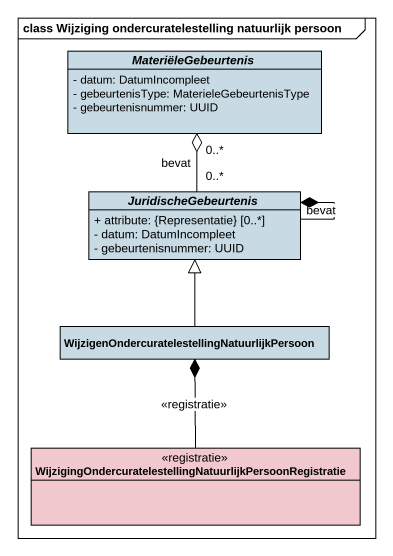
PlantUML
@startuml
mainframe class Wijziging ondercuratelestelling natuurlijk persoon
hide circle
hide empty members
skinparam classAttributeIconSize 0
abstract class MateriëleGebeurtenis #C8DAE3 {
  - datum: DatumIncompleet
  - gebeurtenisType: MaterieleGebeurtenisType
  - gebeurtenisnummer: UUID
}
abstract class JuridischeGebeurtenis #C8DAE3 {
  + attribute: {Representatie} [0..*]
  - datum: DatumIncompleet
  - gebeurtenisnummer: UUID
}
class "WijzigenOndercuratelestellingNatuurlijkPersoon" as WijzigenOndercuratelestellin #C8DAE3
class "WijzigingOndercuratelestellingNatuurlijkPersoonRegistratie" as WijzigingOndercuratelestelli <<registratie>> #F0C8CD
JuridischeGebeurtenis "0..*" -up-o "0..*" MateriëleGebeurtenis : bevat
JuridischeGebeurtenis --* JuridischeGebeurtenis : bevat
WijzigenOndercuratelestellin -up-|> JuridischeGebeurtenis
WijzigingOndercuratelestelli -up-* WijzigenOndercuratelestellin : <<registratie>>
@enduml
